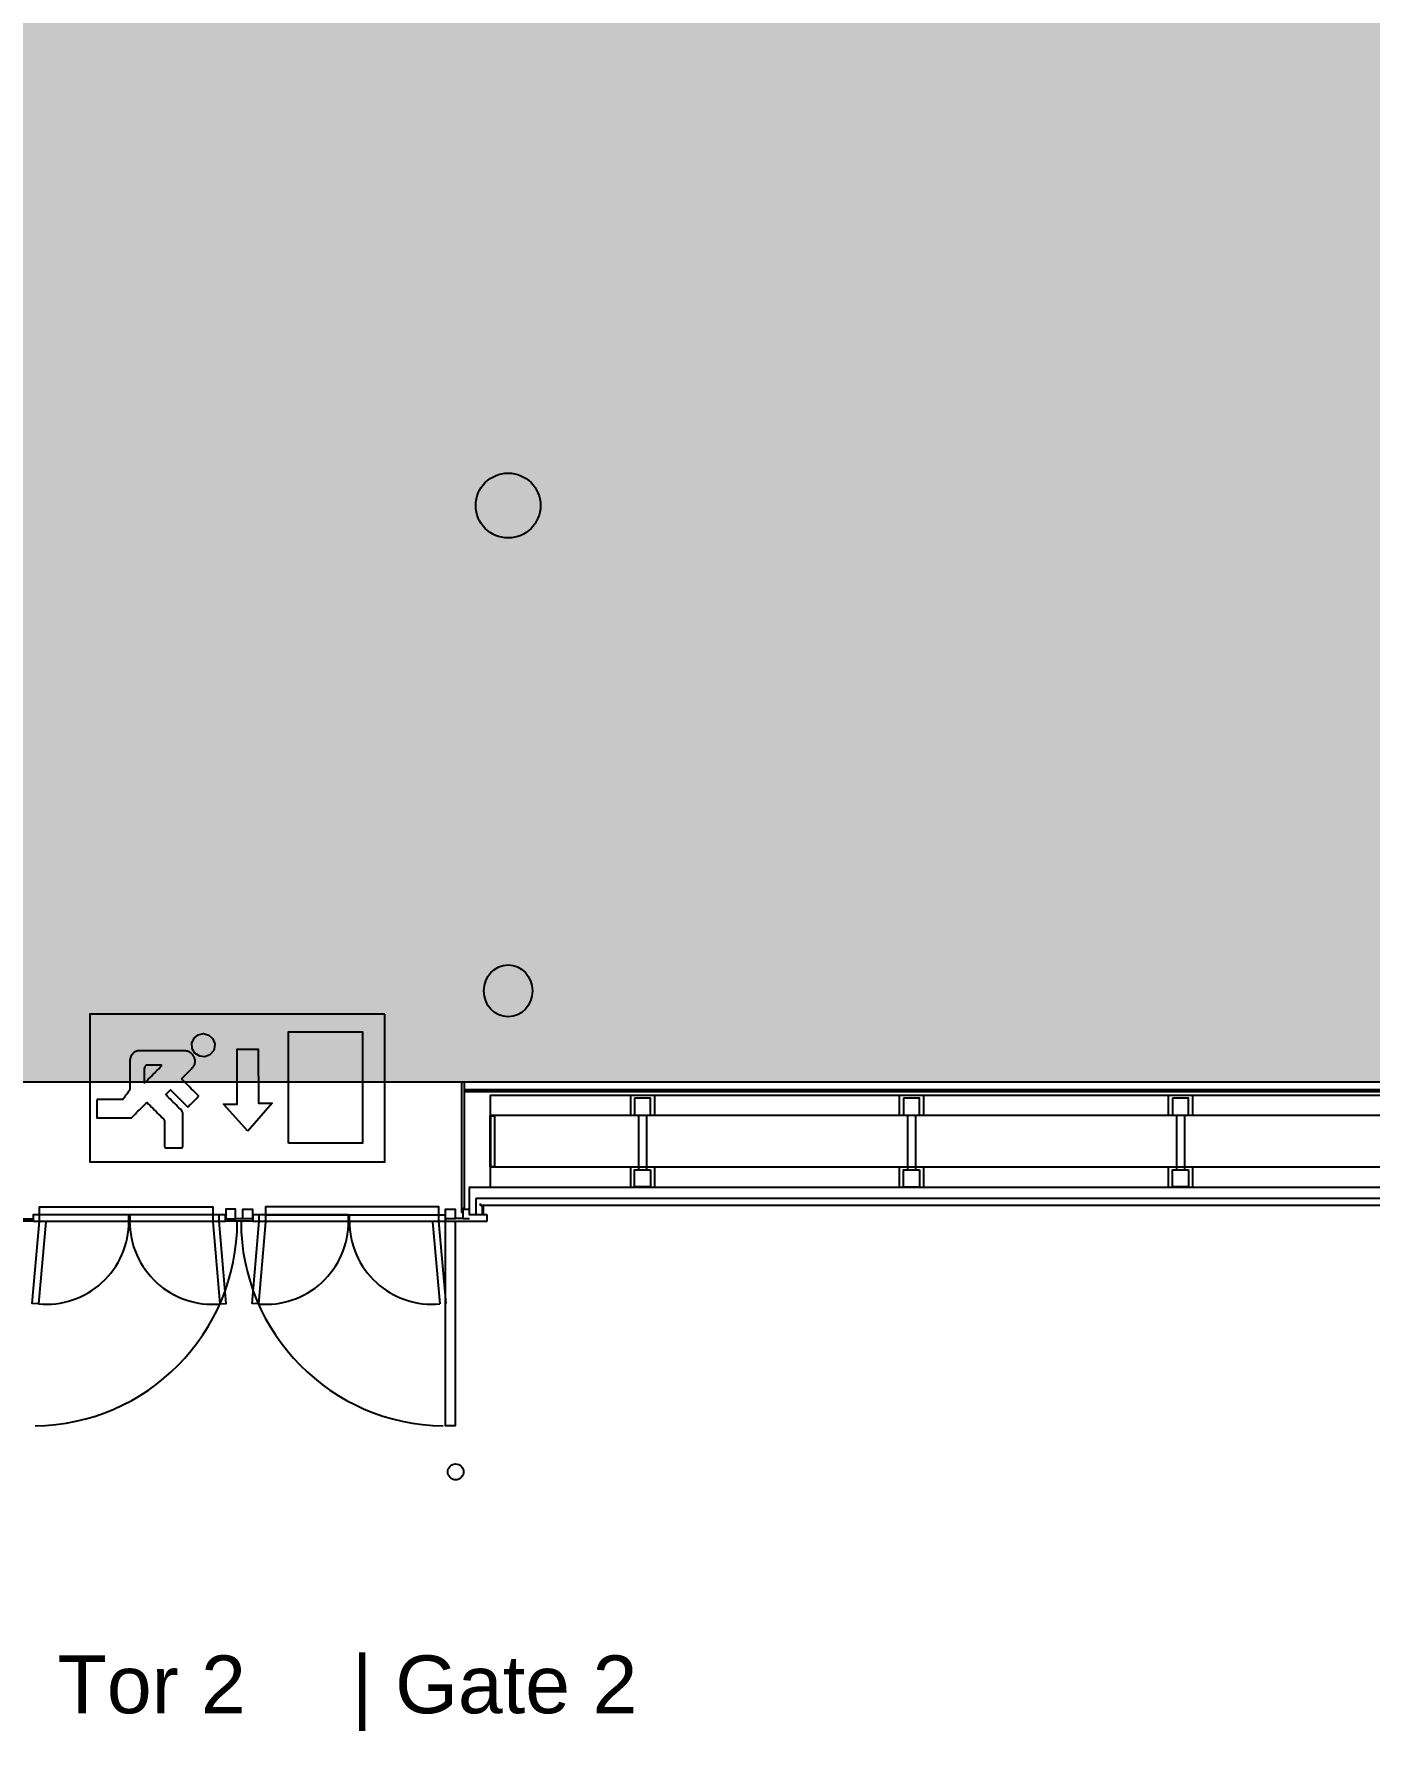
# Model space of a CAD drawing. Header units: metres. Extents: x 19 to 194, y 62 to 154.
# Drawn here: x 138.43 to 155.18, y 61.67 to 82.97 of the extents above; entities that cross this region are included whole.
import ezdxf

# ---------------------------------------------------------------- set-up
doc = ezdxf.new("R2010")
doc.units = ezdxf.units.M
doc.header["$MEASUREMENT"] = 0
doc.layers.add('ALL', color=7, linetype='Continuous')
doc.layers.add('ALL4', color=7, linetype='Continuous')
doc.styles.add('Arial', font='Arial.ttf')

msp = doc.modelspace()

# ---------------------------------------------------------------- hatches: boundary and pattern name
at = {"layer": 'ALL4', "lineweight": 0, "true_color": 0xe6e6e6, "transparency": 33554687}
h = msp.add_hatch(color=254, dxfattribs=at)
h.dxf.hatch_style = 1
h.paths.add_polyline_path([(181.2945, 128.8704), (187.0549, 128.8704), (187.0549, 139.3912), (29.3495, 139.4008), (29.3495, 127.8507), (32.7796, 127.8507), (32.7295, 82.9907), (29.3495, 82.9907), (29.3495, 69.8204), (187.0545, 69.8204), (187.0545, 83.1151), (181.2945, 83.1151)])

# ---------------------------------------------------------------- linework, layer by layer
at = {"layer": 'ALL', "color": 4, "lineweight": 25}
for points in [[(142.8277, 70.6671), (139.1247, 70.6671), (139.1247, 68.8156), (142.8277, 68.8156)], [(140.6959, 70.2792), (140.6807, 70.2144), (140.634, 70.1598), (140.5698, 70.1346), (140.5054, 70.1402), (140.4451, 70.1776), (140.4096, 70.2388), (140.4061, 70.3044), (140.4341, 70.3681), (140.4867, 70.4108), (140.5543, 70.4251), (140.6205, 70.407), (140.6709, 70.3609), (140.6949, 70.2959)], [(141.6198, 69.0489), (141.6198, 70.4476), (142.5464, 70.4476), (142.5464, 69.0489)], [(140.3556, 69.5021), (140.3556, 69.5021), (140.3672, 69.5137), (140.3788, 69.5253), (140.3904, 69.5369), (140.402, 69.5485), (140.4135, 69.5601), (140.4251, 69.5717), (140.4367, 69.5833), (140.4483, 69.5949), (140.4599, 69.6065), (140.4715, 69.6181), (140.4831, 69.6296), (140.4911, 69.642), (140.4728, 69.6603), (140.4545, 69.6786), (140.4362, 69.6969), (140.418, 69.7152), (140.3997, 69.7335), (140.3814, 69.7518), (140.3631, 69.77), (140.3448, 69.7883), (140.3265, 69.8066), (140.3082, 69.8249), (140.2899, 69.8432), (140.2789, 69.8599), (140.2906, 69.8716), (140.3024, 69.8834), (140.3141, 69.8951), (140.3258, 69.9069), (140.3376, 69.9186), (140.3493, 69.9304), (140.3611, 69.9421), (140.3728, 69.9539), (140.3846, 69.9656), (140.3963, 69.9773), (140.4081, 69.9891), (140.4178, 69.9991), (140.4238, 70.0066), (140.4292, 70.0147), (140.4341, 70.0234), (140.4383, 70.0326), (140.4417, 70.0424), (140.4444, 70.0524), (140.4461, 70.0628), (140.447, 70.0733), (140.4469, 70.0838), (140.4459, 70.0942), (140.444, 70.1044), (140.4413, 70.1143), (140.4379, 70.1238), (140.4337, 70.1327), (140.4289, 70.1412), (140.4236, 70.149), (140.4168, 70.158), (140.4092, 70.1667), (140.4008, 70.1747), (140.3916, 70.1821), (140.3819, 70.1887), (140.3715, 70.1944), (140.3608, 70.1992), (140.3497, 70.2031), (140.3385, 70.206), (140.3272, 70.2079), (140.3091, 70.2088), (140.2607, 70.2088), (140.2123, 70.2088), (140.164, 70.2088), (140.1156, 70.2088), (140.0672, 70.2088), (140.0189, 70.2088), (139.9705, 70.2088), (139.9221, 70.2088), (139.8738, 70.2088), (139.8254, 70.2088), (139.777, 70.2088), (139.7408, 70.2088), (139.7322, 70.2082), (139.7235, 70.2069), (139.7149, 70.2049), (139.7064, 70.2021), (139.6981, 70.1985), (139.6902, 70.1943), (139.6827, 70.1895), (139.6756, 70.184), (139.6692, 70.178), (139.6633, 70.1716), (139.6569, 70.1634), (139.6487, 70.1508), (139.6416, 70.1375), (139.6356, 70.1236), (139.6308, 70.1094), (139.6286, 70.087), (139.6286, 70.0547), (139.6286, 70.0224), (139.6286, 69.9901), (139.6286, 69.9579), (139.6286, 69.9256), (139.6286, 69.8933), (139.6286, 69.861), (139.6286, 69.8287), (139.6286, 69.7964), (139.6286, 69.7641), (139.6286, 69.7318), (139.6244, 69.7119), (139.6167, 69.7017), (139.6091, 69.6915), (139.6014, 69.6813), (139.5938, 69.6711), (139.5862, 69.6609), (139.5785, 69.6508), (139.5709, 69.6406), (139.5632, 69.6304), (139.5556, 69.6202), (139.548, 69.61), (139.5403, 69.5998), (139.5193, 69.5966), (139.4921, 69.5966), (139.4648, 69.5966), (139.4375, 69.5966), (139.4102, 69.5966), (139.383, 69.5966), (139.3557, 69.5966), (139.3284, 69.5966), (139.3012, 69.5966), (139.2739, 69.5966), (139.2466, 69.5966), (139.2193, 69.5966), (139.2139, 69.5811), (139.2139, 69.5618), (139.2139, 69.5425), (139.2139, 69.5232), (139.2139, 69.5039), (139.2139, 69.4845), (139.2139, 69.4652), (139.2139, 69.4459), (139.2139, 69.4266), (139.2139, 69.4073), (139.2139, 69.388), (139.2139, 69.3687), (139.2475, 69.3671), (139.284, 69.3671), (139.3206, 69.3671), (139.3571, 69.3671), (139.3936, 69.3671), (139.4301, 69.3671), (139.4667, 69.3671), (139.5032, 69.3671), (139.5397, 69.3671), (139.5763, 69.3671), (139.6128, 69.3671), (139.6485, 69.3678), (139.6649, 69.3841), (139.6812, 69.4005), (139.6976, 69.4168), (139.7139, 69.4332), (139.7303, 69.4495), (139.7466, 69.4659), (139.763, 69.4822), (139.7793, 69.4986), (139.7957, 69.515), (139.812, 69.5313), (139.8284, 69.5477), (139.8451, 69.5584), (139.8637, 69.5398), (139.8823, 69.5212), (139.9009, 69.5026), (139.9195, 69.484), (139.9381, 69.4654), (139.9567, 69.4468), (139.9753, 69.4282), (139.9939, 69.4096), (140.0125, 69.391), (140.0311, 69.3724), (140.0497, 69.3538), (140.0631, 69.3322), (140.0631, 69.3028), (140.0631, 69.2735), (140.0631, 69.2442), (140.0631, 69.2148), (140.0631, 69.1855), (140.0631, 69.1562), (140.0631, 69.1268), (140.0631, 69.0975), (140.0631, 69.0682), (140.0631, 69.0388), (140.0631, 69.0095), (140.0709, 68.9919), (140.0902, 68.9919), (140.1095, 68.9919), (140.1288, 68.9919), (140.1481, 68.9919), (140.1674, 68.9919), (140.1867, 68.9919), (140.206, 68.9919), (140.2254, 68.9919), (140.2447, 68.9919), (140.264, 68.9919), (140.2833, 68.9919), (140.2926, 69.0117), (140.2926, 69.0499), (140.2926, 69.0881), (140.2926, 69.1263), (140.2926, 69.1645), (140.2926, 69.2027), (140.2926, 69.2409), (140.2926, 69.2791), (140.2926, 69.3173), (140.2926, 69.3555), (140.2926, 69.3936), (140.2926, 69.4318), (140.281, 69.4571), (140.263, 69.4751), (140.245, 69.4931), (140.227, 69.5112), (140.209, 69.5292), (140.191, 69.5472), (140.1729, 69.5652), (140.1549, 69.5832), (140.1369, 69.6012), (140.1189, 69.6192), (140.1009, 69.6373), (140.0829, 69.6553), (140.0824, 69.6634), (140.0874, 69.6684), (140.0924, 69.6735), (140.0975, 69.6785), (140.1025, 69.6835), (140.1075, 69.6886), (140.1126, 69.6936), (140.1176, 69.6986), (140.1226, 69.7037), (140.1277, 69.7087), (140.1327, 69.7137), (140.1377, 69.7188), (140.1544, 69.7033), (140.1727, 69.685), (140.191, 69.6667), (140.2093, 69.6484), (140.2276, 69.6301), (140.2459, 69.6119), (140.2642, 69.5936), (140.2824, 69.5753), (140.3007, 69.557), (140.319, 69.5387), (140.3373, 69.5204)], [(141.1085, 69.1993), (140.803, 69.5388), (140.9758, 69.539), (140.975, 70.2302), (141.2391, 70.2311), (141.2406, 69.5501), (141.4134, 69.5503)], [(139.8091, 69.8019), (139.8091, 69.8019), (139.8273, 69.8201), (139.8454, 69.8382), (139.8636, 69.8564), (139.8817, 69.8745), (139.8999, 69.8927), (139.918, 69.9109), (139.9362, 69.929), (139.9544, 69.9472), (139.9725, 69.9653), (139.9907, 69.9835), (140.0088, 70.0016), (140.027, 70.0198), (140.0272, 70.0283), (140.0117, 70.0283), (139.9962, 70.0283), (139.9807, 70.0283), (139.9652, 70.0283), (139.9497, 70.0283), (139.9342, 70.0283), (139.9187, 70.0283), (139.9032, 70.0283), (139.8877, 70.0283), (139.8721, 70.0283), (139.8566, 70.0283), (139.842, 70.0283), (139.8402, 70.0282), (139.8384, 70.028), (139.8365, 70.0276), (139.8347, 70.0271), (139.833, 70.0264), (139.8313, 70.0256), (139.8297, 70.0247), (139.8281, 70.0236), (139.8267, 70.0224), (139.8254, 70.0211), (139.8242, 70.0198), (139.8213, 70.0159), (139.8172, 70.0093), (139.8135, 70.0024), (139.8105, 69.9952), (139.8091, 69.9842), (139.8091, 69.969), (139.8091, 69.9538), (139.8091, 69.9386), (139.8091, 69.9234), (139.8091, 69.9082), (139.8091, 69.8931), (139.8091, 69.8779), (139.8091, 69.8627), (139.8091, 69.8475), (139.8091, 69.8323), (139.8091, 69.8171)]]:
    msp.add_lwpolyline(points, close=True, dxfattribs=at)
at = {"layer": 'ALL', "color": 18, "lineweight": 25, "true_color": 0x000000}
for points in [[(143.8249, 69.82), (143.8249, 68.23), (143.7949, 68.23), (143.7949, 69.82)], [(144.1499, 69.4), (171.5999, 69.3999), (171.5999, 69.6499), (144.1499, 69.65)], [(145.9624, 69.6152), (145.9624, 69.4002), (146.1624, 69.4002), (146.1624, 69.6152)], [(149.3374, 69.615), (149.3374, 69.4), (149.5374, 69.4), (149.5374, 69.615)], [(152.7124, 69.6152), (152.7124, 69.4002), (152.9124, 69.4002), (152.9124, 69.6152)], [(144.1549, 69.395), (144.1549, 68.755), (144.1499, 68.755), (144.1499, 69.395)], [(144.2049, 69.395), (144.2049, 68.755), (144.1549, 68.755), (144.1549, 69.395)], [(146.1624, 68.7152), (146.1624, 68.5002), (145.9624, 68.5002), (145.9624, 68.7152)], [(149.5374, 68.715), (149.5374, 68.5), (149.3374, 68.5), (149.3374, 68.715)], [(152.9124, 68.7152), (152.9124, 68.5002), (152.7124, 68.5002), (152.7124, 68.7152)], [(143.9699, 68.355), (143.9699, 68.15), (143.8899, 68.15), (143.8899, 68.5), (171.8599, 68.5), (171.8599, 68.1499), (171.7799, 68.1499), (171.7799, 68.3549)], [(140.9524, 68.1), (140.9524, 68.22), (140.8324, 68.22), (140.8324, 68.1)], [(141.0474, 68.1), (141.0474, 68.22), (141.1674, 68.22), (141.1674, 68.1)], [(143.8019, 68.23), (143.8019, 68.18), (143.7949, 68.18), (143.7949, 68.23)], [(144.0549, 68.155), (144.0549, 68.265), (144.0599, 68.265), (144.0599, 68.155)]]:
    msp.add_lwpolyline(points, close=True, dxfattribs=at)
for points in [[(171.9249, 69.7199), (143.8249, 69.72)], [(143.8249, 69.7), (171.9249, 69.7)], [(145.9124, 69.4), (145.9124, 69.65)], [(146.2124, 69.65), (146.2124, 69.4)], [(149.2874, 69.4), (149.2874, 69.65)], [(149.5874, 69.65), (149.5874, 69.4)], [(152.6624, 69.4), (152.6624, 69.65)], [(152.9624, 69.65), (152.9624, 69.4)], [(146.0124, 69.4002), (146.0124, 68.7152)], [(146.1124, 69.4002), (146.1124, 68.7152)], [(149.3874, 69.4), (149.3874, 68.715)], [(149.4874, 69.4), (149.4874, 68.715)], [(152.7624, 69.4002), (152.7624, 68.7152)], [(152.8624, 69.4002), (152.8624, 68.7152)], [(171.5999, 68.4999), (171.5999, 68.7499), (144.1499, 68.75), (144.1499, 68.5)], [(145.9124, 68.5), (145.9124, 68.75)], [(146.2124, 68.75), (146.2124, 68.5)], [(149.2874, 68.5), (149.2874, 68.75)], [(149.5874, 68.75), (149.5874, 68.5)], [(152.6624, 68.5), (152.6624, 68.75)], [(152.9624, 68.75), (152.9624, 68.5)], [(138.2899, 68.1), (138.4149, 68.1), (138.4149, 68.07), (139.6162, 68.07), (139.6161, 68.15), (139.6261, 68.15), (139.6262, 68.07), (139.6162, 68.07), (139.6161, 68.15), (138.4149, 68.15), (138.4149, 68.07), (137.8899, 68.07), (137.8899, 68.15), (138.1099, 68.15)], [(138.5742, 68.063), (138.4841, 67.0323), (138.4043, 67.0392), (138.4945, 68.07), (138.4945, 68.25), (140.6678, 68.25), (140.6678, 68.07)], [(140.8271, 68.15), (138.4945, 68.15)], [(141.1727, 68.07), (142.3737, 68.07), (142.3737, 68.15), (141.1727, 68.15), (141.1727, 68.07), (140.8272, 68.07), (140.8272, 68.15), (139.6262, 68.15), (139.6262, 68.07), (140.8272, 68.07)], [(140.6681, 68.063), (140.7589, 67.0323), (140.838, 67.0393), (140.7478, 68.07), (140.7478, 68.15)], [(141.3318, 68.063), (141.241, 67.0323), (141.1619, 67.0393), (141.2521, 68.07), (141.2521, 68.15)], [(143.5955, 67.0392), (143.5053, 68.07), (143.5053, 68.25), (141.332, 68.25), (141.332, 68.07)], [(141.332, 68.15), (143.5849, 68.15)], [(142.3837, 68.07), (142.3837, 68.15)], [(142.3837, 68.15), (143.5849, 68.15)], [(143.5899, 68.1), (143.5899, 68.22), (143.7099, 68.22), (143.7099, 68.1), (143.5849, 68.1)], [(143.5849, 68.15), (143.5849, 68.07)], [(143.8899, 68.1), (143.8099, 68.1), (143.8099, 68.22), (143.8899, 68.22)], [(144.1099, 68.15), (143.8899, 68.15)], [(171.7199, 68.2699), (144.0299, 68.27), (144.0299, 68.295)], [(144.1099, 68.07), (144.1099, 68.15)], [(140.9524, 68.107), (141.0474, 68.107)], [(142.3737, 68.07), (143.5849, 68.07)], [(143.4256, 68.0631), (143.5158, 67.0324)], [(143.5849, 68.07), (144.1099, 68.07)], [(143.7099, 68.07), (143.7099, 65.5032), (143.5899, 65.5032), (143.5899, 68.07)], [(143.8099, 68.107), (143.7099, 68.107)]]:
    msp.add_lwpolyline(points, dxfattribs=at)
for centre, radius in [((144.3749, 77.0501), 0.4065), ((143.7163, 64.9262), 0.1)]:
    msp.add_circle(centre, radius, dxfattribs=at)
for centre, radius, start, end in [((138.4099, 68.07), 2.5668, -89.33022, 0.00011), ((138.5748, 68.0697), 1.0414, -94.999, 0.01596), ((140.6678, 68.07), 1.0417, -179.9992, -85.01733), ((143.5899, 68.07), 2.5668, -179.99989, -90.66956), ((141.332, 68.07), 1.0417, -94.98245, -0.00059), ((143.4251, 68.0697), 1.0414, 179.98426, -85.00078)]:
    msp.add_arc(centre, radius, start, end, dxfattribs=at)
msp.add_ellipse((144.375, 70.9611), major_axis=(0, 0.3255), ratio=0.9369521, dxfattribs=at)
at = {"layer": 'ALL4', "color": 254, "lineweight": 0, "true_color": 0xe6e6e6, "transparency": 33554687}
msp.add_lwpolyline([(181.2945, 128.8704), (187.0549, 128.8704), (187.0549, 139.3912), (29.3495, 139.4008), (29.3495, 127.8507), (32.7796, 127.8507), (32.7295, 82.9907), (29.3495, 82.9907), (29.3495, 69.8204), (187.0545, 69.8204), (187.0545, 83.1151), (181.2945, 83.1151)], close=True, dxfattribs=at)
at = {"layer": 'ALL4', "color": 254, "lineweight": 25, "true_color": 0xe6e6e6}
msp.add_lwpolyline([(181.2945, 128.8704), (187.0549, 128.8704), (187.0549, 139.3912), (29.3495, 139.4008), (29.3495, 127.8507), (32.7796, 127.8507), (32.7295, 82.9907), (29.3495, 82.9907), (29.3495, 69.8204), (187.0545, 69.8204), (187.0545, 83.1151), (181.2945, 83.1151)], close=True, dxfattribs=at)
at = {"layer": 'ALL4', "color": 4, "lineweight": 25}
for points in [[(142.8277, 70.6671), (139.1247, 70.6671), (139.1247, 68.8156), (142.8277, 68.8156)], [(140.6959, 70.2792), (140.6807, 70.2144), (140.634, 70.1598), (140.5698, 70.1346), (140.5054, 70.1402), (140.4451, 70.1776), (140.4096, 70.2388), (140.4061, 70.3044), (140.4341, 70.3681), (140.4867, 70.4108), (140.5543, 70.4251), (140.6205, 70.407), (140.6709, 70.3609), (140.6949, 70.2959)], [(141.6198, 69.0489), (141.6198, 70.4476), (142.5464, 70.4476), (142.5464, 69.0489)], [(140.3556, 69.5021), (140.3556, 69.5021), (140.3672, 69.5137), (140.3788, 69.5253), (140.3904, 69.5369), (140.402, 69.5485), (140.4135, 69.5601), (140.4251, 69.5717), (140.4367, 69.5833), (140.4483, 69.5949), (140.4599, 69.6065), (140.4715, 69.6181), (140.4831, 69.6296), (140.4911, 69.642), (140.4728, 69.6603), (140.4545, 69.6786), (140.4362, 69.6969), (140.418, 69.7152), (140.3997, 69.7335), (140.3814, 69.7518), (140.3631, 69.77), (140.3448, 69.7883), (140.3265, 69.8066), (140.3082, 69.8249), (140.2899, 69.8432), (140.2789, 69.8599), (140.2906, 69.8716), (140.3024, 69.8834), (140.3141, 69.8951), (140.3258, 69.9069), (140.3376, 69.9186), (140.3493, 69.9304), (140.3611, 69.9421), (140.3728, 69.9539), (140.3846, 69.9656), (140.3963, 69.9773), (140.4081, 69.9891), (140.4178, 69.9991), (140.4238, 70.0066), (140.4292, 70.0147), (140.4341, 70.0234), (140.4383, 70.0326), (140.4417, 70.0424), (140.4444, 70.0524), (140.4461, 70.0628), (140.447, 70.0733), (140.4469, 70.0838), (140.4459, 70.0942), (140.444, 70.1044), (140.4413, 70.1143), (140.4379, 70.1238), (140.4337, 70.1327), (140.4289, 70.1412), (140.4236, 70.149), (140.4168, 70.158), (140.4092, 70.1667), (140.4008, 70.1747), (140.3916, 70.1821), (140.3819, 70.1887), (140.3715, 70.1944), (140.3608, 70.1992), (140.3497, 70.2031), (140.3385, 70.206), (140.3272, 70.2079), (140.3091, 70.2088), (140.2607, 70.2088), (140.2123, 70.2088), (140.164, 70.2088), (140.1156, 70.2088), (140.0672, 70.2088), (140.0189, 70.2088), (139.9705, 70.2088), (139.9221, 70.2088), (139.8738, 70.2088), (139.8254, 70.2088), (139.777, 70.2088), (139.7408, 70.2088), (139.7322, 70.2082), (139.7235, 70.2069), (139.7149, 70.2049), (139.7064, 70.2021), (139.6981, 70.1985), (139.6902, 70.1943), (139.6827, 70.1895), (139.6756, 70.184), (139.6692, 70.178), (139.6633, 70.1716), (139.6569, 70.1634), (139.6487, 70.1508), (139.6416, 70.1375), (139.6356, 70.1236), (139.6308, 70.1094), (139.6286, 70.087), (139.6286, 70.0547), (139.6286, 70.0224), (139.6286, 69.9901), (139.6286, 69.9579), (139.6286, 69.9256), (139.6286, 69.8933), (139.6286, 69.861), (139.6286, 69.8287), (139.6286, 69.7964), (139.6286, 69.7641), (139.6286, 69.7318), (139.6244, 69.7119), (139.6167, 69.7017), (139.6091, 69.6915), (139.6014, 69.6813), (139.5938, 69.6711), (139.5862, 69.6609), (139.5785, 69.6508), (139.5709, 69.6406), (139.5632, 69.6304), (139.5556, 69.6202), (139.548, 69.61), (139.5403, 69.5998), (139.5193, 69.5966), (139.4921, 69.5966), (139.4648, 69.5966), (139.4375, 69.5966), (139.4102, 69.5966), (139.383, 69.5966), (139.3557, 69.5966), (139.3284, 69.5966), (139.3012, 69.5966), (139.2739, 69.5966), (139.2466, 69.5966), (139.2193, 69.5966), (139.2139, 69.5811), (139.2139, 69.5618), (139.2139, 69.5425), (139.2139, 69.5232), (139.2139, 69.5039), (139.2139, 69.4845), (139.2139, 69.4652), (139.2139, 69.4459), (139.2139, 69.4266), (139.2139, 69.4073), (139.2139, 69.388), (139.2139, 69.3687), (139.2475, 69.3671), (139.284, 69.3671), (139.3206, 69.3671), (139.3571, 69.3671), (139.3936, 69.3671), (139.4301, 69.3671), (139.4667, 69.3671), (139.5032, 69.3671), (139.5397, 69.3671), (139.5763, 69.3671), (139.6128, 69.3671), (139.6485, 69.3678), (139.6649, 69.3841), (139.6812, 69.4005), (139.6976, 69.4168), (139.7139, 69.4332), (139.7303, 69.4495), (139.7466, 69.4659), (139.763, 69.4822), (139.7793, 69.4986), (139.7957, 69.515), (139.812, 69.5313), (139.8284, 69.5477), (139.8451, 69.5584), (139.8637, 69.5398), (139.8823, 69.5212), (139.9009, 69.5026), (139.9195, 69.484), (139.9381, 69.4654), (139.9567, 69.4468), (139.9753, 69.4282), (139.9939, 69.4096), (140.0125, 69.391), (140.0311, 69.3724), (140.0497, 69.3538), (140.0631, 69.3322), (140.0631, 69.3028), (140.0631, 69.2735), (140.0631, 69.2442), (140.0631, 69.2148), (140.0631, 69.1855), (140.0631, 69.1562), (140.0631, 69.1268), (140.0631, 69.0975), (140.0631, 69.0682), (140.0631, 69.0388), (140.0631, 69.0095), (140.0709, 68.9919), (140.0902, 68.9919), (140.1095, 68.9919), (140.1288, 68.9919), (140.1481, 68.9919), (140.1674, 68.9919), (140.1867, 68.9919), (140.206, 68.9919), (140.2254, 68.9919), (140.2447, 68.9919), (140.264, 68.9919), (140.2833, 68.9919), (140.2926, 69.0117), (140.2926, 69.0499), (140.2926, 69.0881), (140.2926, 69.1263), (140.2926, 69.1645), (140.2926, 69.2027), (140.2926, 69.2409), (140.2926, 69.2791), (140.2926, 69.3173), (140.2926, 69.3555), (140.2926, 69.3936), (140.2926, 69.4318), (140.281, 69.4571), (140.263, 69.4751), (140.245, 69.4931), (140.227, 69.5112), (140.209, 69.5292), (140.191, 69.5472), (140.1729, 69.5652), (140.1549, 69.5832), (140.1369, 69.6012), (140.1189, 69.6192), (140.1009, 69.6373), (140.0829, 69.6553), (140.0824, 69.6634), (140.0874, 69.6684), (140.0924, 69.6735), (140.0975, 69.6785), (140.1025, 69.6835), (140.1075, 69.6886), (140.1126, 69.6936), (140.1176, 69.6986), (140.1226, 69.7037), (140.1277, 69.7087), (140.1327, 69.7137), (140.1377, 69.7188), (140.1544, 69.7033), (140.1727, 69.685), (140.191, 69.6667), (140.2093, 69.6484), (140.2276, 69.6301), (140.2459, 69.6119), (140.2642, 69.5936), (140.2824, 69.5753), (140.3007, 69.557), (140.319, 69.5387), (140.3373, 69.5204)], [(141.1085, 69.1993), (140.803, 69.5388), (140.9758, 69.539), (140.975, 70.2302), (141.2391, 70.2311), (141.2406, 69.5501), (141.4134, 69.5503)], [(139.8091, 69.8019), (139.8091, 69.8019), (139.8273, 69.8201), (139.8454, 69.8382), (139.8636, 69.8564), (139.8817, 69.8745), (139.8999, 69.8927), (139.918, 69.9109), (139.9362, 69.929), (139.9544, 69.9472), (139.9725, 69.9653), (139.9907, 69.9835), (140.0088, 70.0016), (140.027, 70.0198), (140.0272, 70.0283), (140.0117, 70.0283), (139.9962, 70.0283), (139.9807, 70.0283), (139.9652, 70.0283), (139.9497, 70.0283), (139.9342, 70.0283), (139.9187, 70.0283), (139.9032, 70.0283), (139.8877, 70.0283), (139.8721, 70.0283), (139.8566, 70.0283), (139.842, 70.0283), (139.8402, 70.0282), (139.8384, 70.028), (139.8365, 70.0276), (139.8347, 70.0271), (139.833, 70.0264), (139.8313, 70.0256), (139.8297, 70.0247), (139.8281, 70.0236), (139.8267, 70.0224), (139.8254, 70.0211), (139.8242, 70.0198), (139.8213, 70.0159), (139.8172, 70.0093), (139.8135, 70.0024), (139.8105, 69.9952), (139.8091, 69.9842), (139.8091, 69.969), (139.8091, 69.9538), (139.8091, 69.9386), (139.8091, 69.9234), (139.8091, 69.9082), (139.8091, 69.8931), (139.8091, 69.8779), (139.8091, 69.8627), (139.8091, 69.8475), (139.8091, 69.8323), (139.8091, 69.8171)]]:
    msp.add_lwpolyline(points, close=True, dxfattribs=at)
at = {"layer": 'ALL4', "color": 18, "lineweight": 25, "true_color": 0x000000}
for points in [[(143.8249, 69.82), (143.8249, 68.23), (143.7949, 68.23), (143.7949, 69.82)], [(144.1499, 69.4), (171.5999, 69.3999), (171.5999, 69.6499), (144.1499, 69.65)], [(145.9624, 69.6152), (145.9624, 69.4002), (146.1624, 69.4002), (146.1624, 69.6152)], [(149.3374, 69.615), (149.3374, 69.4), (149.5374, 69.4), (149.5374, 69.615)], [(152.7124, 69.6152), (152.7124, 69.4002), (152.9124, 69.4002), (152.9124, 69.6152)], [(144.1549, 69.395), (144.1549, 68.755), (144.1499, 68.755), (144.1499, 69.395)], [(144.2049, 69.395), (144.2049, 68.755), (144.1549, 68.755), (144.1549, 69.395)], [(146.1624, 68.7152), (146.1624, 68.5002), (145.9624, 68.5002), (145.9624, 68.7152)], [(149.5374, 68.715), (149.5374, 68.5), (149.3374, 68.5), (149.3374, 68.715)], [(152.9124, 68.7152), (152.9124, 68.5002), (152.7124, 68.5002), (152.7124, 68.7152)], [(143.9699, 68.355), (143.9699, 68.15), (143.8899, 68.15), (143.8899, 68.5), (171.8599, 68.5), (171.8599, 68.1499), (171.7799, 68.1499), (171.7799, 68.3549)], [(140.9524, 68.1), (140.9524, 68.22), (140.8324, 68.22), (140.8324, 68.1)], [(141.0474, 68.1), (141.0474, 68.22), (141.1674, 68.22), (141.1674, 68.1)], [(143.8019, 68.23), (143.8019, 68.18), (143.7949, 68.18), (143.7949, 68.23)], [(144.0549, 68.155), (144.0549, 68.265), (144.0599, 68.265), (144.0599, 68.155)]]:
    msp.add_lwpolyline(points, close=True, dxfattribs=at)
for points in [[(171.9249, 69.7199), (143.8249, 69.72)], [(143.8249, 69.7), (171.9249, 69.7)], [(145.9124, 69.4), (145.9124, 69.65)], [(146.2124, 69.65), (146.2124, 69.4)], [(149.2874, 69.4), (149.2874, 69.65)], [(149.5874, 69.65), (149.5874, 69.4)], [(152.6624, 69.4), (152.6624, 69.65)], [(152.9624, 69.65), (152.9624, 69.4)], [(146.0124, 69.4002), (146.0124, 68.7152)], [(146.1124, 69.4002), (146.1124, 68.7152)], [(149.3874, 69.4), (149.3874, 68.715)], [(149.4874, 69.4), (149.4874, 68.715)], [(152.7624, 69.4002), (152.7624, 68.7152)], [(152.8624, 69.4002), (152.8624, 68.7152)], [(171.5999, 68.4999), (171.5999, 68.7499), (144.1499, 68.75), (144.1499, 68.5)], [(145.9124, 68.5), (145.9124, 68.75)], [(146.2124, 68.75), (146.2124, 68.5)], [(149.2874, 68.5), (149.2874, 68.75)], [(149.5874, 68.75), (149.5874, 68.5)], [(152.6624, 68.5), (152.6624, 68.75)], [(152.9624, 68.75), (152.9624, 68.5)], [(138.2899, 68.1), (138.4149, 68.1), (138.4149, 68.07), (139.6162, 68.07), (139.6161, 68.15), (139.6261, 68.15), (139.6262, 68.07), (139.6162, 68.07), (139.6161, 68.15), (138.4149, 68.15), (138.4149, 68.07), (137.8899, 68.07), (137.8899, 68.15), (138.1099, 68.15)], [(138.5742, 68.063), (138.4841, 67.0323), (138.4043, 67.0392), (138.4945, 68.07), (138.4945, 68.25), (140.6678, 68.25), (140.6678, 68.07)], [(140.8271, 68.15), (138.4945, 68.15)], [(141.1727, 68.07), (142.3737, 68.07), (142.3737, 68.15), (141.1727, 68.15), (141.1727, 68.07), (140.8272, 68.07), (140.8272, 68.15), (139.6262, 68.15), (139.6262, 68.07), (140.8272, 68.07)], [(140.6681, 68.063), (140.7589, 67.0323), (140.838, 67.0393), (140.7478, 68.07), (140.7478, 68.15)], [(141.3318, 68.063), (141.241, 67.0323), (141.1619, 67.0393), (141.2521, 68.07), (141.2521, 68.15)], [(143.5955, 67.0392), (143.5053, 68.07), (143.5053, 68.25), (141.332, 68.25), (141.332, 68.07)], [(141.332, 68.15), (143.5849, 68.15)], [(142.3837, 68.07), (142.3837, 68.15)], [(142.3837, 68.15), (143.5849, 68.15)], [(143.5899, 68.1), (143.5899, 68.22), (143.7099, 68.22), (143.7099, 68.1), (143.5849, 68.1)], [(143.5849, 68.15), (143.5849, 68.07)], [(143.8899, 68.1), (143.8099, 68.1), (143.8099, 68.22), (143.8899, 68.22)], [(144.1099, 68.15), (143.8899, 68.15)], [(171.7199, 68.2699), (144.0299, 68.27), (144.0299, 68.295)], [(144.1099, 68.07), (144.1099, 68.15)], [(140.9524, 68.107), (141.0474, 68.107)], [(142.3737, 68.07), (143.5849, 68.07)], [(143.4256, 68.0631), (143.5158, 67.0324)], [(143.5849, 68.07), (144.1099, 68.07)], [(143.7099, 68.07), (143.7099, 65.5032), (143.5899, 65.5032), (143.5899, 68.07)], [(143.8099, 68.107), (143.7099, 68.107)]]:
    msp.add_lwpolyline(points, dxfattribs=at)
for centre, radius in [((144.3749, 77.0501), 0.4065), ((143.7163, 64.9262), 0.1)]:
    msp.add_circle(centre, radius, dxfattribs=at)
for centre, radius, start, end in [((138.4099, 68.07), 2.5668, -89.33022, 0.00011), ((138.5748, 68.0697), 1.0414, -94.999, 0.01596), ((140.6678, 68.07), 1.0417, -179.9992, -85.01733), ((143.5899, 68.07), 2.5668, -179.99989, -90.66956), ((141.332, 68.07), 1.0417, -94.98245, -0.00059), ((143.4251, 68.0697), 1.0414, 179.98426, -85.00078)]:
    msp.add_arc(centre, radius, start, end, dxfattribs=at)
msp.add_ellipse((144.375, 70.9611), major_axis=(0, 0.3255), ratio=0.9369521, dxfattribs=at)

# ---------------------------------------------------------------- texts
at = {"layer": 'ALL', "color": 18, "true_color": 0x000000, "style": 'Arial'}
for s, p in [('Tor 2', (138.7207, 61.8976)), ('| Gate 2', (142.4123, 61.8976))]:
    msp.add_text(s, height=0.725, dxfattribs=at).set_placement(p)
at = {"layer": 'ALL4', "color": 18, "true_color": 0x000000, "style": 'Arial'}
for s, p in [('Tor 2', (138.7207, 61.8976)), ('| Gate 2', (142.4123, 61.8976))]:
    msp.add_text(s, height=0.725, dxfattribs=at).set_placement(p)

doc.saveas('drawing.dxf')
